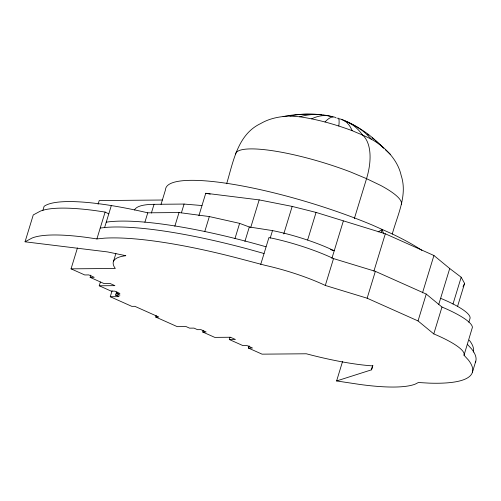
<?xml version="1.0" encoding="UTF-8"?>
<svg xmlns="http://www.w3.org/2000/svg" width="501" height="501" viewBox="0 0 501 501"><rect width="100%" height="100%" fill="white"/><g stroke="black" fill="none" stroke-linecap="round" stroke-linejoin="round"><path stroke-width="0.75" d="M342.534 361.553L336.603 380.954L359.893 384.461A158.147 31.256 17 0 0 415.179 384.142L418.379 382.52L429.038 383.127A196.567 38.853 17 0 0 468.26 359.85L464.02 355.234L464.189 354.207A65.6 12.97 17 0 0 437.298 335.413L433.772 333.904L418.034 320.934L367.139 298.208L325.306 285.457L322.068 283.948A65.6 12.97 17 0 0 265.386 265.411L244.501 259.906A196.567 38.853 17 0 0 104.477 238.163L96.9 238.927L86.673 237.418A158.147 31.256 17 0 0 32.058 238.038L25.05 241.801L33.266 214.935L40.274 211.171A158.147 31.256 17 0 1 94.883 210.552L105.11 212.061L108.792 213.864M392.264 234.08C397.368 215.173 407.789 195.415 401.176 175.482C398.308 162.456 389.477 152.047 379.176 144.019A131.275 111.548 -54 0 0 352.504 124.649M42.836 210.476L44.107 206.331A153.087 30.26 17 0 1 147.764 212.812L179.02 212.549L209.343 216.564L239.616 223.358L249.316 226.991L272.506 230.598A60.54 11.968 17 0 1 334.23 250.782L330.541 249.623M90.838 275.13L90.149 277.372L94.251 277.335L88.834 274.917L84.732 274.955L71.054 268.843L77.442 247.945M98.083 204.276L99.223 200.557L162.368 200.018M96.9 238.927L105.11 212.061M104.552 227.73L111.328 205.567M116.958 292.002L116.501 293.492L119.927 293.467L114.704 291.131L111.278 291.162L99.242 285.783L100.382 282.05M113.389 261.691L115.9 253.487M156.168 315.542L155.711 317.033L158.773 317.008L134.869 306.33L131.807 306.355L110.258 296.73L112.08 290.762M110.258 296.73L119.081 296.655L115.587 295.095L116.501 292.108M144.895 222.194L147.764 212.812M151.365 213.069L154.045 204.32L184.086 204.064L201.991 205.542M161.04 204.358L165.518 189.71A143.33 28.332 17 0 1 372.744 225.237L392.014 233.842A143.33 28.332 17 0 1 421.873 250.331M174.83 226.258L179.02 212.549M181.406 212.812L184.086 204.064M198.872 215.749L205.748 193.261L259.167 199.893L292.177 206.412L316.062 212.418L385.325 233.792L433.929 255.504L449.723 268.523L461.189 277.241L464.59 283.422L457.532 306.499M204.709 231.712L209.343 216.564M226.646 183.754C233.228 161.942 237.549 134.468 260.645 123.578C269.544 118.336 279.771 116.414 289.979 116.044A131.275 106.55 -89.3 0 1 321.454 114.911M229.978 337.279L229.295 339.521L235.407 339.471L230.435 337.248L214.76 337.38L202.723 332.006L203.181 330.51M234.982 238.514L239.616 223.358M244.908 241.426L249.316 226.991M250.744 227.441L259.167 199.893M260.714 264.428L268.931 237.562L273.602 238.545A65.6 12.97 17 0 1 330.284 257.082L333.522 258.597L375.355 271.342L426.245 294.074L441.982 307.038L445.508 308.547A65.6 12.97 17 0 1 472.405 327.341L464.02 355.234M270.183 238.207L272.506 230.598M336.603 380.954L371.517 369.826L372.525 365.88A117.497 23.221 17 0 1 311.841 355.215L306.324 353.781L262.067 354.157L248.39 348.051L249.072 345.809M283.754 233.961L292.177 206.412M307.639 239.966L316.062 212.418M331.9 258.391L343.335 221.004M325.306 285.457L333.522 258.597M354.313 218.686L366.55 178.657L350.324 171.881A86.66 17.128 17 0 0 235.526 153.982M381.167 232.508L382.075 229.539L378.155 231.919M373.909 271.129L385.325 233.792M367.139 298.208L375.355 271.342M371.517 369.826L372.888 365.348M422.512 292.841L433.929 255.504M418.034 320.934L426.245 294.074M438.713 304.527L449.723 268.523M433.772 333.904L441.982 307.038M452.992 304.044L461.189 277.241M468.848 322.224L469.907 318.768A60.54 11.968 17 0 0 440.617 298.302M472.443 372.118L475.775 361.202M463.024 286.835L464.59 283.422M100.231 228.018L107.809 227.247A196.567 38.853 17 0 1 247.838 248.997L264.052 253.512M71.054 268.843L115.311 268.467L114.322 266.989A117.497 23.221 17 0 1 125.857 255.71L107.565 251.928L25.05 241.801M99.242 285.783L114.911 285.651L109.938 283.428L103.832 283.478L90.149 277.372M115.587 295.095L120.002 295.058L116.501 293.492M202.723 332.006L206.143 331.975L200.92 329.639L197.5 329.671L194 328.111L189.585 328.149L186.09 326.583L177.26 326.658L155.711 317.033M248.39 348.051L252.491 348.013L247.074 345.596L242.972 345.627L229.295 339.521M289.979 116.044L299.742 116.802A131.275 84.243 -82.7 0 1 330.961 116.558M299.742 116.802C317.678 119.376 335.175 124.386 352.14 130.667C363.112 135.439 375.061 139.453 383.653 148.139A131.275 124.354 -36.4 0 0 375.781 140.794M205.748 193.261L210.238 194.131M366.55 178.657L380.691 185.445A86.66 17.128 17 0 1 401.332 204.427M385.407 149.761L390.598 154.54M467.358 344.319L471.598 348.94A196.567 38.853 17 0 1 475.267 362.536M382.075 229.539L383.691 233.854M340.649 119.106A131.275 42.128 -69.1 0 1 352.14 130.667M339.096 118.8A131.275 42.128 -69.1 0 1 340.141 118.987M337.398 118.324A131.275 9.218 -72.2 0 1 338.82 125.995M325.03 121.956A131.275 24.317 -75.2 0 1 336.19 117.967M311.697 118.818A131.275 56.193 -78.5 0 1 333.059 116.908M323.414 115.224A131.275 106.55 -89.3 0 1 324.717 115.455M283.065 116.589A131.275 121.593 77.3 0 1 311.509 114.466M366.538 178.657A50.432 26.271 -65.9 0 0 362.48 134.957A130.398 67.923 -65.9 0 0 341.945 119.739M134.518 210.025A112.437 22.226 17 0 1 154.045 204.32M106.256 222.162A191.501 37.851 17 0 1 265.981 246.774M346.711 121.674A131.275 91.138 -61.8 0 1 371.473 139.297M344.168 120.722A131.275 91.138 -61.8 0 1 346.078 121.424M349.366 123.19A131.275 111.548 -54 0 1 351.884 124.348M367.252 134.174A131.275 124.354 -36.4 0 1 368.511 135.076M372.205 137.863A131.275 124.354 -36.4 0 1 374.604 139.804M469.205 340.123A191.501 37.851 17 0 1 473.276 352.078"/></g></svg>
